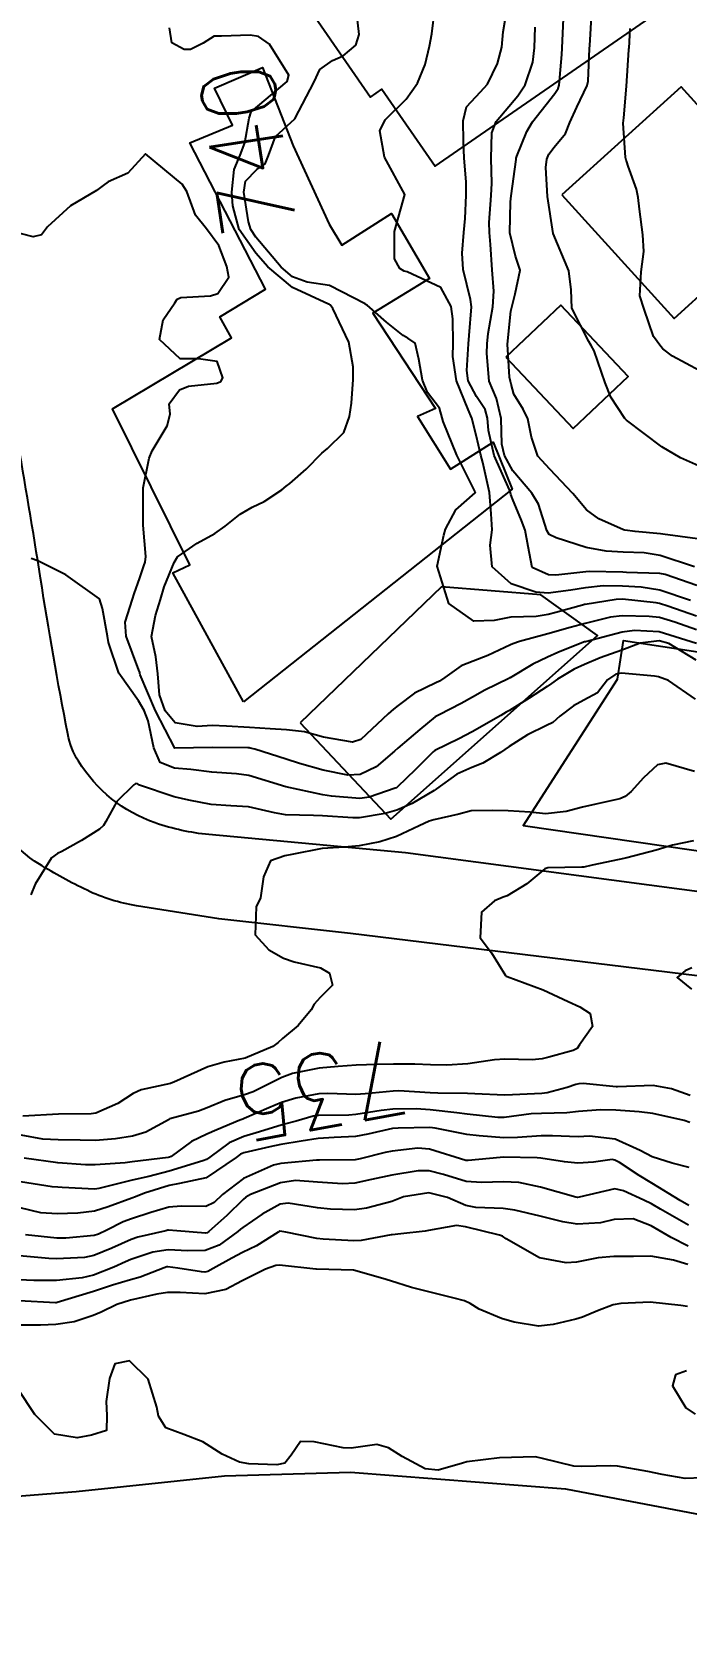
# Model space of a CAD drawing. Header units: metres. Extents: x 318500 to 325275, y 7408834 to 7428799.
# Drawn here: x 322513.9 to 322549.2, y 7418213.7 to 7418299.4 of the extents above; entities that cross this region are included whole.
import ezdxf
from ezdxf.enums import TextEntityAlignment as Align

# ---------------------------------------------------------------- set-up
doc = ezdxf.new("R2010")
doc.units = ezdxf.units.M
doc.header["$MEASUREMENT"] = 0
for name, color, linetype in [('Cotas', 45, 'Continuous'), ('Curvas de Nivel 1m', 11, 'Continuous'), ('Curvas de Nivel 5m', 15, 'Continuous'), ('Edificações', 30, 'Continuous'), ('Vias Primárias', 230, 'Continuous')]:
    doc.layers.add(name, color=color, linetype=linetype)
doc.styles.add('Style-STANDARD', font='STANDARD.shx')

msp = doc.modelspace()

# ---------------------------------------------------------------- linework, layer by layer
at = {"layer": 'Curvas de Nivel 1m', "flags": 128}
for points, elevation in [([(322549.755, 7418267.892), (322548.201, 7418268.426), (322547.762, 7418268.574), (322547.588, 7418268.608), (322545.765, 7418268.807), (322545.428, 7418268.802), (322543.761, 7418268.525), (322543.729, 7418268.522), (322543.62, 7418268.491), (322542.17, 7418268.092), (322541.755, 7418267.978), (322541.117, 7418267.883), (322539.753, 7418267.85), (322538.855, 7418267.658), (322537.751, 7418267.623), (322536.42, 7418268.583), (322535.79, 7418270.59), (322536.148, 7418272.254), (322536.237, 7418272.586), (322536.781, 7418273.63), (322537.84, 7418274.545), (322537.845, 7418274.57), (322537.84, 7418274.593), (322536.835, 7418276.58), (322536.106, 7418278.379), (322536.049, 7418278.589), (322535.905, 7418279.099), (322535.264, 7418279.95), (322534.987, 7418280.604), (322534.797, 7418281.747), (322534.601, 7418282.61), (322534.211, 7418282.875), (322533.954, 7418283.011), (322533.058, 7418283.731), (322532.005, 7418284.649), (322531.97, 7418284.671), (322531.904, 7418284.718), (322529.986, 7418285.715), (322528.777, 7418285.899), (322527.992, 7418286.181), (322527.384, 7418286.709), (322526.024, 7418288.319), (322525.749, 7418288.733), (322525.621, 7418289.147), (322525.379, 7418290.737), (322525.452, 7418291.343), (322526.069, 7418291.972), (322526.521, 7418292.275), (322526.698, 7418292.721), (322527.075, 7418293.736), (322528.11, 7418294.7), (322529.151, 7418296.685), (322529.472, 7418297.348), (322530.148, 7418297.845), (322530.727, 7418298.088), (322531.406, 7418298.658), (322531.585, 7418299.24), (322531.42, 7418300.658)], 741), ([(322549.435, 7418268.743), (322547.773, 7418269.294), (322546.766, 7418269.454), (322545.776, 7418269.52), (322544.728, 7418269.523), (322543.774, 7418269.424), (322542.98, 7418269.29), (322541.769, 7418269.143), (322541.094, 7418269.197), (322539.777, 7418269.647), (322538.743, 7418270.556), (322538.637, 7418271.728), (322538.755, 7418272.556), (322538.687, 7418273.416), (322538.602, 7418274.559), (322538.252, 7418276.177), (322538.136, 7418276.566), (322537.886, 7418277.649), (322537.653, 7418278.572), (322537.455, 7418279.024), (322536.817, 7418280.581), (322536.635, 7418281.887), (322536.647, 7418282.583), (322536.628, 7418283.918), (322536.541, 7418284.584), (322535.985, 7418285.61), (322534.16, 7418286.456), (322533.998, 7418286.491), (322533.782, 7418286.623), (322533.49, 7418287.146), (322533.493, 7418288.628), (322534.05, 7418290.62), (322532.956, 7418292.637), (322532.695, 7418294.048), (322532.988, 7418294.637), (322534.121, 7418295.76), (322534.723, 7418296.611), (322535.135, 7418297.616), (322535.377, 7418298.602), (322535.492, 7418299.278), (322535.653, 7418300.598)], 742), ([(322549.777, 7418269.552), (322548.073, 7418270.14), (322547.786, 7418270.194), (322545.987, 7418270.257), (322545.787, 7418270.264), (322543.979, 7418270.296), (322543.787, 7418270.287), (322542.176, 7418270.114), (322541.784, 7418270.127), (322540.907, 7418270.523), (322540.69, 7418271.644), (322540.525, 7418272.529), (322540.336, 7418273.043), (322539.837, 7418274.21), (322539.744, 7418274.447), (322539.728, 7418274.542), (322539.674, 7418274.711), (322538.858, 7418276.555), (322538.544, 7418277.906), (322538.502, 7418278.561), (322538.376, 7418279.035), (322537.912, 7418279.727), (322537.456, 7418280.575), (322537.375, 7418281.129), (322537.478, 7418282.575), (322537.515, 7418283.014), (322537.631, 7418284.573), (322537.585, 7418284.965), (322537.18, 7418286.578), (322537.129, 7418287.463), (322537.227, 7418288.578), (322537.289, 7418289.326), (322537.353, 7418290.577), (322537.34, 7418291.298), (322537.245, 7418292.578), (322537.2, 7418293.473), (322537.18, 7418294.579), (322537.359, 7418295.336), (322538.126, 7418296.144), (322538.5, 7418296.564), (322539.034, 7418297.67), (322539.268, 7418298.553), (322539.346, 7418299.378), (322539.537, 7418300.55)], 743), ([(322549.864, 7418276.003), (322548.892, 7418276.42), (322547.879, 7418277.019), (322545.983, 7418278.459), (322545.94, 7418278.499), (322545.901, 7418278.553), (322545.133, 7418279.692), (322544.838, 7418280.476), (322544.235, 7418282.196), (322544.08, 7418282.488), (322543.953, 7418282.694), (322543.045, 7418284.499), (322543.001, 7418285.489), (322542.874, 7418286.501), (322542.03, 7418288.51), (322541.728, 7418290.515), (322541.63, 7418292.071), (322541.698, 7418292.516), (322541.806, 7418292.792), (322542.09, 7418293.17), (322542.694, 7418293.911), (322542.939, 7418294.502), (322543.302, 7418295.315), (322543.859, 7418296.493), (322543.913, 7418296.722), (322543.995, 7418298.492), (322544.006, 7418298.648), (322544.12, 7418300.491)], 746), ([(322549.645, 7418270.558), (322547.801, 7418271.171), (322546.936, 7418271.31), (322545.803, 7418271.35), (322544.88, 7418271.398), (322543.806, 7418271.589), (322542.203, 7418272.117), (322541.817, 7418272.297), (322541.697, 7418272.512), (322541.239, 7418273.924), (322540.881, 7418274.524), (322539.858, 7418275.729), (322539.405, 7418276.547), (322539.27, 7418277.158), (322539.227, 7418278.55), (322538.975, 7418279.618), (322538.592, 7418280.56), (322538.451, 7418282.053), (322538.47, 7418282.562), (322538.523, 7418283.126), (322538.78, 7418284.558), (322538.842, 7418285.416), (322538.749, 7418286.559), (322538.666, 7418287.915), (322538.6, 7418288.561), (322538.583, 7418289.106), (322538.7, 7418290.56), (322538.729, 7418291.229), (322538.692, 7418292.561), (322538.723, 7418293.938), (322538.969, 7418294.557), (322540.124, 7418295.932), (322540.53, 7418296.534), (322540.931, 7418297.745), (322541.022, 7418298.527), (322541.071, 7418299.633)], 744), ([(322549.931, 7418281.123), (322548.461, 7418281.906), (322547.948, 7418282.31), (322547.83, 7418282.432), (322547.434, 7418282.962), (322546.931, 7418284.446), (322546.701, 7418285.163), (322546.765, 7418286.449), (322546.911, 7418287.552), (322546.867, 7418288.447), (322546.681, 7418289.82), (322546.604, 7418290.452), (322546.513, 7418290.901), (322546.077, 7418292.137), (322545.992, 7418292.374), (322545.965, 7418292.462), (322545.933, 7418292.611), (322545.808, 7418294.465), (322545.838, 7418294.74), (322545.99, 7418296.462), (322546.115, 7418298.416), (322546.116, 7418298.461), (322546.121, 7418298.501), (322546.177, 7418299.571)], 747), ([(322549.747, 7418266.417), (322547.746, 7418267.056), (322546.422, 7418267.125), (322545.746, 7418267.026), (322543.768, 7418266.518), (322543.74, 7418266.512), (322543.725, 7418266.506), (322543.671, 7418266.491), (322542.293, 7418265.943), (322541.728, 7418265.695), (322540.938, 7418265.305), (322539.711, 7418264.574), (322539.686, 7418264.565), (322539.643, 7418264.541), (322538.353, 7418263.907), (322537.694, 7418263.534), (322537.081, 7418263.184), (322535.895, 7418262.588), (322535.752, 7418262.516), (322535.679, 7418262.472), (322534.85, 7418261.781), (322533.662, 7418260.777), (322533.492, 7418260.623), (322532.503, 7418259.781), (322531.641, 7418259.366), (322530.969, 7418259.328), (322529.644, 7418259.59), (322528.376, 7418259.962), (322527.652, 7418260.197), (322525.962, 7418260.725), (322525.72, 7418260.788), (322525.661, 7418260.796), (322525.594, 7418260.797), (322523.661, 7418260.828), (322521.65, 7418260.78), (322520.611, 7418262.796), (322519.787, 7418264.731), (322519.769, 7418264.809), (322519.761, 7418264.86), (322519.712, 7418264.979), (322519.039, 7418266.817), (322518.982, 7418267.577), (322519.367, 7418268.814), (322519.47, 7418269.108), (322519.777, 7418269.966), (322519.986, 7418270.608), (322520.048, 7418270.806), (322520.095, 7418271.107), (322519.94, 7418272.808), (322519.947, 7418274.7), (322519.955, 7418274.808), (322520.267, 7418276.401), (322520.429, 7418276.802), (322521.239, 7418278.145), (322521.403, 7418278.787), (322521.346, 7418279.341), (322521.91, 7418280.096), (322522.389, 7418280.297), (322523.915, 7418280.444), (322524.13, 7418280.534), (322524.234, 7418280.747), (322523.933, 7418281.618), (322522.935, 7418281.765), (322521.935, 7418281.756), (322520.822, 7418282.797), (322521.03, 7418283.863), (322521.645, 7418284.785), (322521.778, 7418284.978), (322521.974, 7418285.076), (322523.579, 7418285.153), (322523.978, 7418285.281), (322524.571, 7418286.164), (322524.458, 7418286.745), (322524.017, 7418287.864), (322523.362, 7418288.76), (322522.767, 7418289.498), (322522.293, 7418290.776), (322522.056, 7418291.174), (322520.08, 7418292.81), (322519.114, 7418291.769), (322518.057, 7418291.296), (322517.785, 7418291.103), (322517.431, 7418290.839), (322516.041, 7418290.008), (322514.789, 7418288.879), (322514.469, 7418288.438), (322514.022, 7418288.328), (322512.123, 7418288.815)], 739), ([(322549.727, 7418265.526), (322548.268, 7418266.425), (322547.741, 7418266.574), (322546.715, 7418266.445), (322546.021, 7418266.171), (322545.734, 7418266.07), (322544.562, 7418265.643), (322543.722, 7418265.298), (322543.166, 7418265.048), (322542.263, 7418264.504), (322541.944, 7418264.27), (322541.704, 7418264.102), (322540.738, 7418263.48), (322539.684, 7418262.818), (322539.508, 7418262.717), (322539.218, 7418262.547), (322537.671, 7418261.656), (322536.956, 7418261.288), (322535.661, 7418260.66), (322535.565, 7418260.591), (322534.615, 7418259.636), (322533.631, 7418258.681), (322533.597, 7418258.654), (322533.53, 7418258.622), (322532.126, 7418258.139), (322531.621, 7418258.08), (322530.084, 7418258.204), (322529.624, 7418258.272), (322527.63, 7418258.7), (322525.639, 7418259.308), (322524.973, 7418259.403), (322523.641, 7418259.487), (322522.511, 7418259.635), (322521.639, 7418259.711), (322520.864, 7418260.013), (322520.514, 7418260.797), (322520.213, 7418262.261), (322519.995, 7418262.805), (322519.688, 7418263.333), (322518.646, 7418264.821), (322518.082, 7418266.471), (322518.027, 7418266.827), (322517.752, 7418268.313), (322517.597, 7418268.832), (322515.779, 7418270.129), (322514.269, 7418270.883), (322513.913, 7418271.01)], 738), ([(322549.695, 7418263.424), (322548.244, 7418264.425), (322547.713, 7418264.632), (322547.489, 7418264.658), (322545.715, 7418264.817), (322545.411, 7418264.768), (322544.968, 7418264.471), (322544.413, 7418263.766), (322543.693, 7418263.366), (322543.124, 7418263.06), (322542.395, 7418262.503), (322542.016, 7418262.168), (322541.675, 7418261.998), (322540.648, 7418261.503), (322539.663, 7418260.87), (322539.197, 7418260.547), (322538.241, 7418259.971), (322537.648, 7418259.75), (322536.836, 7418259.384), (322535.749, 7418258.589), (322535.677, 7418258.541), (322535.629, 7418258.509), (322534.431, 7418257.795), (322533.612, 7418257.437), (322532.982, 7418257.257), (322531.606, 7418257.034), (322531.235, 7418257.024), (322529.607, 7418257.134), (322529.13, 7418257.154), (322527.607, 7418257.189), (322527.024, 7418257.293), (322525.613, 7418257.625), (322524.673, 7418257.681), (322523.615, 7418257.755), (322522.4, 7418257.986), (322521.621, 7418258.162), (322519.695, 7418258.809), (322519.658, 7418258.837), (322519.63, 7418258.857), (322519.561, 7418258.88), (322519.445, 7418258.812), (322518.521, 7418257.917), (322517.934, 7418256.827), (322517.813, 7418256.613), (322517.594, 7418256.424), (322516.626, 7418255.803), (322515.575, 7418255.221), (322515.333, 7418255.104), (322515.016, 7418254.868), (322514.134, 7418253.46), (322513.899, 7418252.885)], 737), ([(322549.647, 7418259.522), (322548.108, 7418259.97), (322547.652, 7418259.885), (322546.901, 7418259.181), (322546.227, 7418258.451), (322545.91, 7418258.172), (322545.624, 7418258.049), (322544.327, 7418257.772), (322543.617, 7418257.611), (322542.739, 7418257.372), (322541.611, 7418257.244), (322540.801, 7418257.333), (322539.613, 7418257.412), (322538.741, 7418257.425), (322537.612, 7418257.402), (322536.953, 7418257.233), (322535.605, 7418256.927), (322535.35, 7418256.848), (322534.814, 7418256.602), (322533.594, 7418256.023), (322532.688, 7418255.73), (322531.589, 7418255.515), (322530.792, 7418255.454), (322529.587, 7418255.368), (322527.947, 7418255.058), (322527.583, 7418254.982), (322526.802, 7418254.712), (322526.429, 7418253.855), (322526.267, 7418252.719), (322526.039, 7418252.226), (322525.978, 7418250.723), (322526.717, 7418249.917), (322527.508, 7418249.467), (322528.087, 7418249.272), (322529.503, 7418248.938), (322529.979, 7418248.665), (322530.139, 7418248.015), (322529.48, 7418247.347), (322529.157, 7418246.993), (322528.99, 7418246.677), (322528.298, 7418245.847), (322527.446, 7418245.133), (322527.219, 7418244.928), (322526.926, 7418244.708), (322525.434, 7418244.083), (322524.316, 7418243.856), (322523.429, 7418243.616), (322521.608, 7418242.777), (322521.465, 7418242.734), (322521.419, 7418242.723), (322519.839, 7418242.379), (322519.41, 7418242.168), (322518.582, 7418241.639), (322517.394, 7418241.113), (322517.151, 7418241.077), (322515.393, 7418241.069), (322513.458, 7418240.956)], 736), ([(322549.505, 7418248.952), (322549.137, 7418248.78), (322548.716, 7418248.418), (322549.491, 7418247.804)], 734), ([(322549.415, 7418242.07), (322548.4, 7418242.42), (322547.422, 7418242.603), (322545.5, 7418242.538), (322545.421, 7418242.537), (322543.644, 7418242.709), (322543.422, 7418242.702), (322543.253, 7418242.66), (322542.793, 7418242.496), (322541.718, 7418242.204), (322541.415, 7418242.171), (322539.847, 7418242.1), (322539.413, 7418242.088), (322537.814, 7418242.164), (322537.414, 7418242.178), (322535.815, 7418242.185), (322535.414, 7418242.203), (322533.716, 7418242.315), (322533.415, 7418242.306), (322531.898, 7418242.157), (322531.412, 7418242.126), (322529.901, 7418242.177), (322529.412, 7418242.156), (322528.173, 7418241.924), (322527.405, 7418241.686), (322526.712, 7418241.398), (322525.391, 7418240.828), (322525.323, 7418240.799), (322525.152, 7418240.732), (322523.908, 7418240.218), (322523.379, 7418239.984), (322522.554, 7418239.58), (322521.452, 7418238.779), (322521.36, 7418238.738), (322521.298, 7418238.72), (322519.357, 7418238.488), (322518.984, 7418238.441), (322517.355, 7418238.332), (322516.85, 7418238.333), (322515.356, 7418238.443), (322513.537, 7418238.699)], 734), ([(322549.393, 7418240.606), (322549.091, 7418240.716), (322547.4, 7418241.099), (322546.664, 7418241.179), (322545.402, 7418241.269), (322544.574, 7418241.301), (322543.401, 7418241.201), (322542.761, 7418241.135), (322541.399, 7418241.1), (322540.845, 7418241.071), (322539.395, 7418240.881), (322539.058, 7418240.882), (322537.397, 7418241.066), (322536.848, 7418241.126), (322535.401, 7418241.298), (322534.65, 7418241.353), (322533.401, 7418241.323), (322532.773, 7418241.256), (322531.396, 7418241.036), (322531.035, 7418241.014), (322529.395, 7418240.995), (322529.114, 7418240.954), (322528.183, 7418240.688), (322527.561, 7418240.523), (322527.387, 7418240.474), (322526.043, 7418240.057), (322525.377, 7418239.864), (322524.585, 7418239.524), (322523.547, 7418238.748), (322523.359, 7418238.623), (322523.156, 7418238.551), (322521.352, 7418237.991), (322520.247, 7418237.695), (322519.347, 7418237.498), (322517.565, 7418237.05), (322517.342, 7418237.02), (322515.588, 7418237.102), (322515.343, 7418237.125), (322515.054, 7418237.151), (322513.345, 7418237.42)], 733), ([(322549.358, 7418238.193), (322548.448, 7418238.419), (322547.365, 7418238.761), (322546.711, 7418239.099), (322545.379, 7418239.71), (322543.983, 7418239.879), (322543.38, 7418239.849), (322541.99, 7418239.895), (322541.381, 7418239.901), (322540.112, 7418239.796), (322539.379, 7418239.795), (322538.045, 7418239.895), (322537.381, 7418239.959), (322535.672, 7418240.301), (322535.386, 7418240.338), (322533.685, 7418240.316), (322533.385, 7418240.282), (322532.044, 7418239.977), (322531.378, 7418239.864), (322530.23, 7418239.809), (322529.376, 7418239.749), (322528.454, 7418239.603), (322527.371, 7418239.428), (322526.775, 7418239.303), (322525.364, 7418238.973), (322525.191, 7418238.903), (322524.965, 7418238.734), (322523.349, 7418237.633), (322521.899, 7418237.325), (322521.344, 7418237.218), (322520.024, 7418236.8), (322519.529, 7418236.615), (322519.336, 7418236.543), (322518.071, 7418236.077), (322517.325, 7418235.841), (322516.434, 7418235.732), (322515.323, 7418235.7), (322514.441, 7418235.751), (322513.327, 7418236.009)], 732), ([(322549.336, 7418236.146), (322548.871, 7418236.415), (322547.349, 7418237.345), (322546.661, 7418237.749), (322545.597, 7418238.456), (322545.362, 7418238.589), (322545.212, 7418238.612), (322544.21, 7418238.477), (322543.359, 7418238.419), (322542.64, 7418238.497), (322541.363, 7418238.695), (322541.17, 7418238.706), (322539.363, 7418238.736), (322539.171, 7418238.735), (322537.454, 7418238.569), (322537.36, 7418238.564), (322537.329, 7418238.57), (322535.369, 7418239.17), (322534.744, 7418239.225), (322533.367, 7418239.071), (322532.992, 7418238.999), (322531.637, 7418238.646), (322531.36, 7418238.607), (322529.443, 7418238.585), (322529.359, 7418238.588), (322529.278, 7418238.59), (322527.357, 7418238.405), (322526.965, 7418238.315), (322525.349, 7418237.597), (322524.218, 7418236.741), (322523.77, 7418236.309), (322523.33, 7418236.083), (322522.002, 7418236.098), (322521.329, 7418236.058), (322520.363, 7418235.756), (322519.319, 7418235.423), (322518.868, 7418235.256), (322517.989, 7418234.82), (322517.535, 7418234.598), (322517.305, 7418234.527), (322515.781, 7418234.375), (322515.303, 7418234.378), (322513.615, 7418234.567)], 731), ([(322549.303, 7418233.94), (322548.388, 7418234.419), (322547.319, 7418235.047), (322546.345, 7418235.425), (322545.324, 7418235.388), (322544.589, 7418235.203), (322543.32, 7418235.14), (322542.556, 7418235.263), (322541.326, 7418235.562), (322539.976, 7418235.884), (322539.332, 7418235.976), (322537.867, 7418236.027), (322537.334, 7418236.146), (322536.333, 7418236.58), (322535.342, 7418236.822), (322533.968, 7418236.611), (322533.523, 7418236.432), (322533.336, 7418236.363), (322531.97, 7418236.001), (322531.329, 7418235.915), (322530.046, 7418235.946), (322529.33, 7418236.014), (322527.761, 7418236.267), (322527.333, 7418236.212), (322526.364, 7418235.675), (322525.313, 7418234.96), (322525.186, 7418234.857), (322525.044, 7418234.733), (322524.033, 7418234.009), (322523.295, 7418233.722), (322522.361, 7418233.697), (322521.294, 7418233.746), (322520.463, 7418233.618), (322519.286, 7418233.224), (322518.991, 7418233.098), (322518.361, 7418232.814), (322517.276, 7418232.391), (322516.669, 7418232.234), (322515.272, 7418232.106), (322514.05, 7418232.095), (322513.273, 7418232.137)], 729), ([(322549.288, 7418232.958), (322548.509, 7418233.2), (322547.295, 7418233.409), (322546.353, 7418233.385), (322545.294, 7418233.395), (322544.452, 7418233.313), (322543.289, 7418233.083), (322542.735, 7418233.049), (322541.292, 7418233.316), (322539.506, 7418234.339), (322539.309, 7418234.491), (322539.149, 7418234.542), (322537.316, 7418234.985), (322536.822, 7418235.07), (322535.313, 7418234.8), (322535.142, 7418234.763), (322533.826, 7418234.612), (322533.361, 7418234.567), (322533.309, 7418234.56), (322531.691, 7418234.258), (322531.304, 7418234.245), (322529.642, 7418234.33), (322529.305, 7418234.367), (322527.631, 7418234.695), (322527.311, 7418234.75), (322527.274, 7418234.737), (322527.218, 7418234.701), (322526.05, 7418233.967), (322525.293, 7418233.602), (322524.718, 7418233.306), (322523.72, 7418232.746), (322523.437, 7418232.589), (322523.278, 7418232.551), (322523.09, 7418232.564), (322521.811, 7418232.772), (322521.281, 7418232.841), (322521.227, 7418232.835), (322521.078, 7418232.782), (322519.788, 7418232.281), (322519.273, 7418232.132), (322518.301, 7418231.845), (322517.267, 7418231.501), (322515.308, 7418230.907), (322515.26, 7418230.898), (322515.222, 7418230.898), (322513.261, 7418231.011)], 728), ([(322549.263, 7418230.7), (322548.918, 7418230.759), (322547.265, 7418230.937), (322545.669, 7418230.859), (322545.263, 7418230.785), (322544.415, 7418230.473), (322543.62, 7418230.119), (322543.253, 7418230.012), (322542.028, 7418229.723), (322541.247, 7418229.647), (322539.932, 7418229.847), (322539.253, 7418230.058), (322538.047, 7418230.558), (322537.554, 7418230.857), (322537.264, 7418231.011), (322536.698, 7418231.143), (322535.269, 7418231.499), (322534.396, 7418231.728), (322533.275, 7418232.072), (322532.854, 7418232.205), (322531.28, 7418232.65), (322529.281, 7418232.706), (322529.243, 7418232.708), (322527.283, 7418232.929), (322527.087, 7418232.899), (322526.546, 7418232.711), (322525.273, 7418232.077), (322524.401, 7418231.606), (322523.266, 7418231.38), (322521.947, 7418231.45), (322521.267, 7418231.459), (322520.691, 7418231.361), (322519.262, 7418231.044), (322518.522, 7418230.811), (322517.681, 7418230.396), (322517.251, 7418230.212), (322516.228, 7418229.863), (322515.243, 7418229.721), (322514.414, 7418229.697), (322513.242, 7418229.689)], 727), ([(322550.063, 7418221.469), (322549.135, 7418221.434), (322547.911, 7418221.65), (322547.141, 7418221.81), (322545.504, 7418222.095), (322545.145, 7418222.12), (322543.556, 7418222.072), (322543.144, 7418222.099), (322541.467, 7418222.507), (322541.151, 7418222.587), (322541.069, 7418222.593), (322539.15, 7418222.54), (322537.39, 7418222.323), (322537.145, 7418222.264), (322535.835, 7418221.885), (322535.14, 7418221.951), (322533.897, 7418222.609), (322533.157, 7418223.091), (322532.53, 7418223.255), (322531.156, 7418223.072), (322530.727, 7418223.076), (322529.161, 7418223.412), (322528.421, 7418223.421), (322527.921, 7418222.688), (322527.576, 7418222.261), (322527.142, 7418222.161), (322525.638, 7418222.22), (322525.144, 7418222.316), (322524.205, 7418222.734), (322523.16, 7418223.411), (322522.134, 7418223.797), (322521.171, 7418224.16), (322520.775, 7418224.784), (322520.689, 7418225.281), (322520.223, 7418226.79), (322519.215, 7418227.768), (322518.416, 7418227.608), (322518.13, 7418226.816), (322517.955, 7418225.586), (322517.988, 7418224.818), (322517.973, 7418224.013), (322517.164, 7418223.759), (322516.388, 7418223.615), (322515.164, 7418223.815), (322514.104, 7418224.871), (322513.194, 7418226.266)], 726), ([(322549.212, 7418227.232), (322548.614, 7418227.01), (322548.465, 7418226.417), (322549.188, 7418225.244), (322549.677, 7418224.894)], 726)]:
    msp.add_lwpolyline(points, dxfattribs=dict(at, elevation=elevation))
at = {"layer": 'Curvas de Nivel 5m', "flags": 128}
for points, elevation in [([(322549.815, 7418272.06), (322547.938, 7418272.309), (322547.818, 7418272.324), (322546.445, 7418272.451), (322545.896, 7418272.534), (322545.821, 7418272.557), (322544.486, 7418273.14), (322543.831, 7418273.629), (322543.096, 7418274.497), (322541.86, 7418275.819), (322541.201, 7418276.52), (322540.863, 7418277.548), (322540.673, 7418278.528), (322540.417, 7418279.044), (322539.913, 7418279.866), (322539.771, 7418280.394), (322539.736, 7418280.543), (322539.689, 7418280.778), (322539.575, 7418282.546), (322539.758, 7418284.325), (322539.799, 7418284.543), (322539.987, 7418285.273), (322540.258, 7418286.536), (322540.011, 7418287.301), (322539.695, 7418288.545), (322539.738, 7418290.228), (322539.778, 7418290.544), (322540.038, 7418292.499), (322540.039, 7418292.541), (322540.044, 7418292.578), (322540.082, 7418292.689), (322540.618, 7418294.016), (322540.924, 7418294.528), (322542.126, 7418296.067), (322542.306, 7418296.33), (322542.365, 7418296.508), (322542.499, 7418298.164), (322542.516, 7418298.506), (322542.589, 7418300.101)], 745), ([(322549.747, 7418267.158), (322548.594, 7418267.579), (322547.754, 7418267.82), (322547.203, 7418267.887), (322545.755, 7418267.914), (322545.125, 7418267.841), (322543.75, 7418267.506), (322542.952, 7418267.294), (322541.744, 7418266.952), (322540.214, 7418266.533), (322539.862, 7418266.414), (322539.737, 7418266.355), (322538.514, 7418265.773), (322537.724, 7418265.474), (322537.079, 7418265.217), (322536.19, 7418264.585), (322535.908, 7418264.387), (322535.706, 7418264.295), (322534.565, 7418263.739), (322533.687, 7418263.086), (322533.43, 7418262.878), (322533.14, 7418262.628), (322531.666, 7418261.258), (322531.217, 7418261.102), (322529.667, 7418261.384), (322528.643, 7418261.659), (322527.671, 7418261.777), (322526.792, 7418261.834), (322525.672, 7418261.9), (322524.442, 7418261.973), (322523.673, 7418262.008), (322522.852, 7418261.946), (322521.67, 7418262.141), (322521.13, 7418262.788), (322520.824, 7418263.662), (322520.732, 7418264.795), (322520.626, 7418265.703), (322520.405, 7418266.8), (322520.619, 7418267.925), (322520.877, 7418268.793), (322521.084, 7418269.476), (322521.621, 7418270.783), (322521.793, 7418271.095), (322522.857, 7418271.821), (322523.806, 7418272.351), (322524.367, 7418272.744), (322525.169, 7418273.388), (322525.826, 7418273.765), (322526.474, 7418274.077), (322527.411, 7418274.706), (322527.65, 7418274.896), (322527.845, 7418275.048), (322528.733, 7418275.811), (322529.563, 7418276.675), (322529.873, 7418276.93), (322530.757, 7418277.786), (322531.061, 7418278.658), (322531.177, 7418279.381), (322531.255, 7418280.657), (322531.252, 7418281.335), (322531.027, 7418282.659), (322530.163, 7418284.473), (322530.017, 7418284.67), (322529.97, 7418284.7), (322529.927, 7418284.714), (322527.984, 7418285.609), (322526.666, 7418286.72), (322526.011, 7418287.45), (322525.126, 7418288.739), (322524.781, 7418290.004), (322524.721, 7418290.743), (322524.851, 7418291.96), (322525.172, 7418292.739), (322525.417, 7418293.41), (322525.652, 7418294.735), (322525.77, 7418295.077), (322526.116, 7418295.369), (322527.709, 7418296.706), (322527.791, 7418297.049), (322526.759, 7418298.721), (322526.166, 7418299.135), (322525.707, 7418299.195), (322524.166, 7418299.144), (322523.781, 7418299.141), (322523.173, 7418298.765), (322522.499, 7418298.431), (322522.155, 7418298.436), (322521.497, 7418298.79), (322521.372, 7418299.592)], 740), ([(322549.594, 7418255.786), (322548.455, 7418255.557), (322547.589, 7418255.289), (322546.007, 7418254.877), (322545.583, 7418254.776), (322544.136, 7418254.482), (322543.689, 7418254.378), (322543.578, 7418254.364), (322541.745, 7418254.341), (322541.577, 7418254.282), (322540.621, 7418253.468), (322539.554, 7418252.833), (322539.348, 7418252.748), (322538.879, 7418252.55), (322538.164, 7418251.938), (322538.1, 7418250.561), (322538.715, 7418249.755), (322539.465, 7418248.541), (322539.499, 7418248.504), (322539.562, 7418248.476), (322541.489, 7418247.763), (322542.84, 7418247.136), (322543.475, 7418246.837), (322544.034, 7418246.482), (322544.146, 7418245.794), (322543.445, 7418244.806), (322543.332, 7418244.6), (322543.119, 7418244.493), (322541.804, 7418244.139), (322541.435, 7418244.05), (322540.902, 7418243.985), (322539.435, 7418244.029), (322538.873, 7418243.987), (322537.432, 7418243.771), (322536.309, 7418243.704), (322535.431, 7418243.719), (322534.585, 7418243.756), (322533.431, 7418243.763), (322532.526, 7418243.729), (322531.43, 7418243.694), (322530.458, 7418243.631), (322529.429, 7418243.537), (322527.987, 7418243.253), (322527.423, 7418243.044), (322526.772, 7418242.71), (322525.876, 7418242.26), (322525.411, 7418242.1), (322524.341, 7418241.806), (322523.4, 7418241.406), (322522.93, 7418241.224), (322521.39, 7418240.802), (322521.349, 7418240.781), (322520.089, 7418240.089), (322519.376, 7418239.868), (322518.465, 7418239.728), (322517.372, 7418239.651), (322516.553, 7418239.661), (322515.372, 7418239.676), (322514.538, 7418239.707), (322513.376, 7418239.923)], 735), ([(322549.32, 7418235.088), (322547.819, 7418235.939), (322547.337, 7418236.23), (322546.912, 7418236.436), (322545.828, 7418236.936), (322545.346, 7418237.034), (322543.438, 7418236.586), (322543.341, 7418236.571), (322543.246, 7418236.585), (322541.346, 7418237.125), (322540.192, 7418237.371), (322539.349, 7418237.423), (322538.169, 7418237.378), (322537.349, 7418237.427), (322536.128, 7418237.807), (322535.354, 7418238.016), (322534.767, 7418238.012), (322533.351, 7418237.766), (322532.246, 7418237.534), (322531.347, 7418237.352), (322530.69, 7418237.313), (322529.347, 7418237.398), (322528.145, 7418237.485), (322527.347, 7418237.367), (322525.729, 7418236.724), (322525.482, 7418236.584), (322525.336, 7418236.461), (322524.459, 7418235.602), (322523.491, 7418234.748), (322523.387, 7418234.671), (322523.309, 7418234.651), (322521.76, 7418234.773), (322521.311, 7418234.814), (322521.282, 7418234.809), (322521.165, 7418234.781), (322519.664, 7418234.437), (322519.303, 7418234.315), (322518.267, 7418233.844), (322517.289, 7418233.444), (322516.788, 7418233.337), (322515.286, 7418233.272), (322514.875, 7418233.276), (322513.288, 7418233.428)], 730)]:
    msp.add_lwpolyline(points, dxfattribs=dict(at, elevation=elevation))
at = {"layer": 'Edificações'}
msp.add_lwpolyline([(322543.169, 7418303.452), (322543.169, 7418303.452), (322537.525, 7418311.617), (322532.374, 7418308.057), (322529.891, 7418311.648), (322524.068, 7418307.623), (322526.551, 7418304.031), (322532.195, 7418295.867), (322532.808, 7418296.291), (322535.671, 7418292.15), (322547.465, 7418300.303), (322544.603, 7418304.444), (322543.169, 7418303.452)], dxfattribs=at)
for points in [[(322525.356, 7418263.287), (322521.554, 7418270.24), (322522.464, 7418270.668), (322518.287, 7418279.066), (322524.713, 7418282.893), (322524.07, 7418284.017), (322526.534, 7418285.514), (322522.457, 7418293.399), (322524.76, 7418294.362), (322523.796, 7418296.341), (322526.367, 7418297.464), (322528.03, 7418293.236), (322529.958, 7418289.011), (322530.654, 7418287.888), (322533.332, 7418289.599), (322535.374, 7418286.094), (322532.321, 7418284.222), (322535.695, 7418279.087), (322534.731, 7418278.659), (322536.498, 7418275.824), (322538.801, 7418277.268), (322539.821, 7418274.741)], [(322542.503, 7418290.608), (322548.542, 7418283.939), (322554.965, 7418289.756), (322548.925, 7418296.424)], [(322539.489, 7418281.854), (322543.112, 7418278.013), (322546.075, 7418280.808), (322542.451, 7418284.649)], [(322528.412, 7418262.153), (322533.285, 7418256.965), (322544.424, 7418266.86), (322541.372, 7418269.053), (322536.017, 7418269.481)], [(322540.41, 7418256.591), (322545.498, 7418264.507), (322545.819, 7418266.593), (322567.133, 7418263.331), (322563.489, 7418258.237), (322571.093, 7418256.258), (322569.005, 7418251.23), (322560.169, 7418253.744)]]:
    msp.add_lwpolyline(points, close=True, dxfattribs=at)
at = {"layer": 'Vias Primárias'}
for points in [[(323715.644, 7420145.548, 0), (323709.04, 7420132.939)], [(323831.088, 7420001.787, 0), (323833.844, 7420008.443, 0.220888)], [(322871.755, 7418055.651, 0.000002), (322880.943, 7418048.886, -0.018146)], [(322622.765, 7418217.188), (322604.917, 7418226.946), (322585.487, 7418239.24), (322572.562, 7418247.075), (322569.45, 7418248.821), (322565.446, 7418250.562), (322562.687, 7418251.33), (322552.745, 7418252.663), (322534.072, 7418255.144), (322523.489, 7418256.13, -0.06032), (322520.602, 7418256.755, -0.173119), (322516.461, 7418260.082, -0.090139), (322515.888, 7418261.551, -0.009053), (322514.418, 7418269.94, 0.004809), (322513.138, 7418277.626, 0.01382)], [(322549.788, 7418248.518), (322531.118, 7418250.798), (322524.017, 7418251.592), (322519.581, 7418252.296, -0.072723), (322516.928, 7418253.124, -0.026668), (322514.357, 7418254.532, -0.179344), (322511.412, 7418258.316, -0.063302)]]:
    msp.add_lwpolyline(points, format="xyb", dxfattribs=at)
msp.add_lwpolyline([(322507.296, 7418220.009), (322516.335, 7418220.724), (322524.333, 7418221.568), (322531.114, 7418221.775), (322542.697, 7418220.866), (322550.89, 7418219.307)], dxfattribs=at)

# ---------------------------------------------------------------- texts
at = {"layer": 'Cotas', "style": 'Style-STANDARD'}
for s, rotation, p in [('740', 98.8167, (322525.575, 7418293.016, 740)), ('735', 190.43142, (322529.525, 7418242.334, 735))]:
    msp.add_text(s, height=4, rotation=rotation, dxfattribs=at).set_placement(p, align=Align.MIDDLE_CENTER)

doc.saveas('drawing.dxf')
